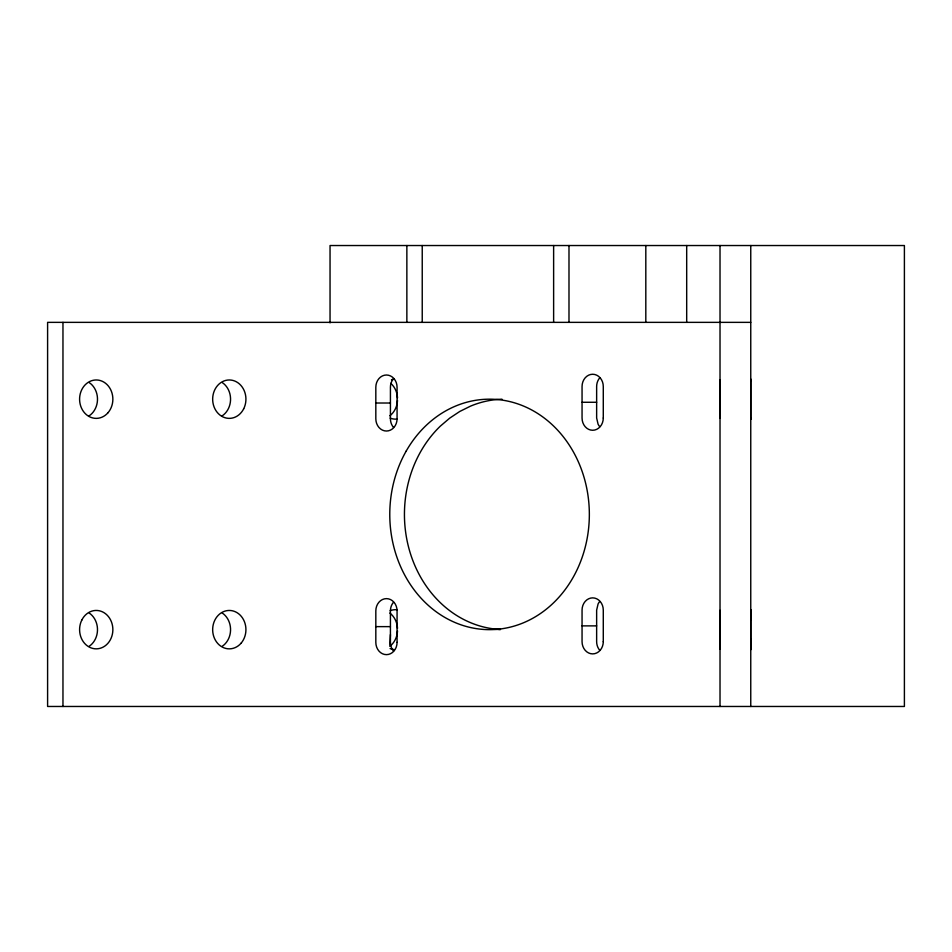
<?xml version="1.0" encoding="UTF-8"?>
<svg xmlns="http://www.w3.org/2000/svg" width="952" height="952" viewBox="0 0 952 952"><rect width="100%" height="100%" fill="white"/><g stroke="black" fill="none" stroke-linecap="round" stroke-linejoin="round"><path stroke-width="1.43" d="M393.533 651.049A12.257 10.615 90 0 1 390.427 642.386L390.427 610.886A12.257 10.615 90 0 1 393.533 602.211M720.021 412.752L720.021 404.148M720.021 412.752L720.021 418.38L720.021 417.726M720.021 408.777L720.021 379.967L720.021 380.622M750.759 646.277L750.759 609.673L750.759 610.351M750.759 643.766L750.759 649.621L750.759 648.943M750.759 643.231L750.759 639.244M750.759 620.038L750.759 616.063M750.759 615.527L750.759 610.446M390.427 634.591L389.832 646.325A19.968 17.303 -90 0 0 397.519 630.95M750.759 322.359L47.6 322.359L47.6 706.467L904.4 706.467L904.4 245.533L330.047 245.533L330.047 322.847M582.053 402.268L596.642 402.268M375.826 403.017L390.427 403.017M582.053 625.88L596.642 625.88M375.826 626.63L390.427 626.63M493.077 629.26L500.478 629.498A115.251 100.472 90 0 1 449.713 610.684A115.24 100.472 -90 0 1 424.318 583.231A115.228 100.46 90 0 1 440.336 426.139L449.701 418.142L459.828 411.431L470.55 406.123A115.251 100.472 90 0 1 501.978 399.197M750.759 380.622L750.759 379.205L750.759 419.154L750.759 417.726M750.759 648.193L750.759 648.847M720.021 611.101L720.021 610.446L720.021 648.847L720.021 648.193M750.759 245.533L750.759 706.467M720.021 245.533L720.021 706.467M686.689 245.533L686.689 322.359M645.813 245.533L645.813 322.359M568.987 245.533L568.987 322.359M553.624 245.533L553.624 322.359M422.236 245.533L422.236 322.359M406.861 245.533L406.861 322.359M62.963 322.359L62.963 706.467M394.366 649.573A19.98 17.303 -90 0 1 390.094 648.574M390.094 610.72A19.98 17.303 -90 0 1 397.281 609.768M389.856 613.04A19.968 17.303 -90 0 1 397.519 628.344M397.281 419.058A19.968 17.303 -90 0 1 390.094 418.106M391.486 379.777A19.968 17.303 -90 0 1 394.366 379.253M390.784 383.335A19.968 17.303 90 0 1 397.519 397.877M397.519 400.483A19.968 17.303 90 0 1 389.856 415.786M222.244 613.017A19.207 16.636 90 0 1 222.244 646.277M222.244 382.549A19.207 16.636 -90 0 1 222.244 415.81M89.179 382.549A19.207 16.636 -90 0 1 89.179 415.81M89.179 613.017A19.207 16.636 90 0 1 89.179 646.277M393.533 427.436A12.257 10.615 90 0 1 390.427 418.761L390.427 387.274A12.257 10.615 90 0 1 393.533 378.598M599.748 650.299A12.257 10.615 90 0 1 596.642 641.624L596.642 610.137L598.07 604.008A12.257 10.615 90 0 1 599.748 601.462M599.748 426.686A12.257 10.615 90 0 1 598.07 424.14L596.642 418.011L596.642 386.512A12.257 10.615 90 0 1 599.748 377.849M603.282 418.011L603.282 386.512A12.257 10.615 90 0 0 592.668 374.255A12.257 10.615 90 0 0 582.053 386.512L582.053 418.011A12.257 10.615 90 0 0 592.668 430.268A12.257 10.615 90 0 0 603.282 418.011M603.282 641.624L603.282 610.137A12.257 10.615 90 0 0 592.668 597.868A12.257 10.615 90 0 0 582.053 610.137L582.053 641.624A12.257 10.615 90 0 0 592.668 653.893A12.257 10.615 90 0 0 603.282 641.624M397.067 418.761L397.067 387.274A12.257 10.615 90 0 0 386.441 375.005A12.257 10.615 90 0 0 375.826 387.274L375.826 418.761A12.257 10.615 90 0 0 386.441 431.03A12.257 10.615 90 0 0 397.067 418.761M397.067 642.386L397.067 610.886A12.257 10.615 90 0 0 386.441 598.63A12.257 10.615 90 0 0 375.826 610.886L375.826 642.386A12.257 10.615 90 0 0 386.441 654.643A12.257 10.615 90 0 0 397.067 642.386M406.183 451.093A115.24 99.793 90 0 0 483.747 629.451A115.24 99.793 90 0 0 578.733 462.696A115.24 99.793 90 0 0 406.183 451.093M243.7 408.777A19.207 16.636 -90 0 0 229.289 379.967A19.207 16.636 -90 0 0 214.89 408.777A19.207 16.636 -90 0 0 243.7 408.777M241.058 643.231A19.207 16.636 -90 0 0 233.597 611.101A19.207 16.636 -90 0 0 213.224 634.615A19.207 16.636 -90 0 0 241.058 643.231M107.992 412.752A19.207 16.636 -90 0 0 100.531 380.622A19.207 16.636 -90 0 0 80.158 404.148A19.207 16.636 -90 0 0 107.992 412.752M81.824 620.038A19.207 16.636 90 0 0 96.235 648.847A19.207 16.636 90 0 0 110.634 620.038A19.207 16.636 90 0 0 81.824 620.038"/></g></svg>
